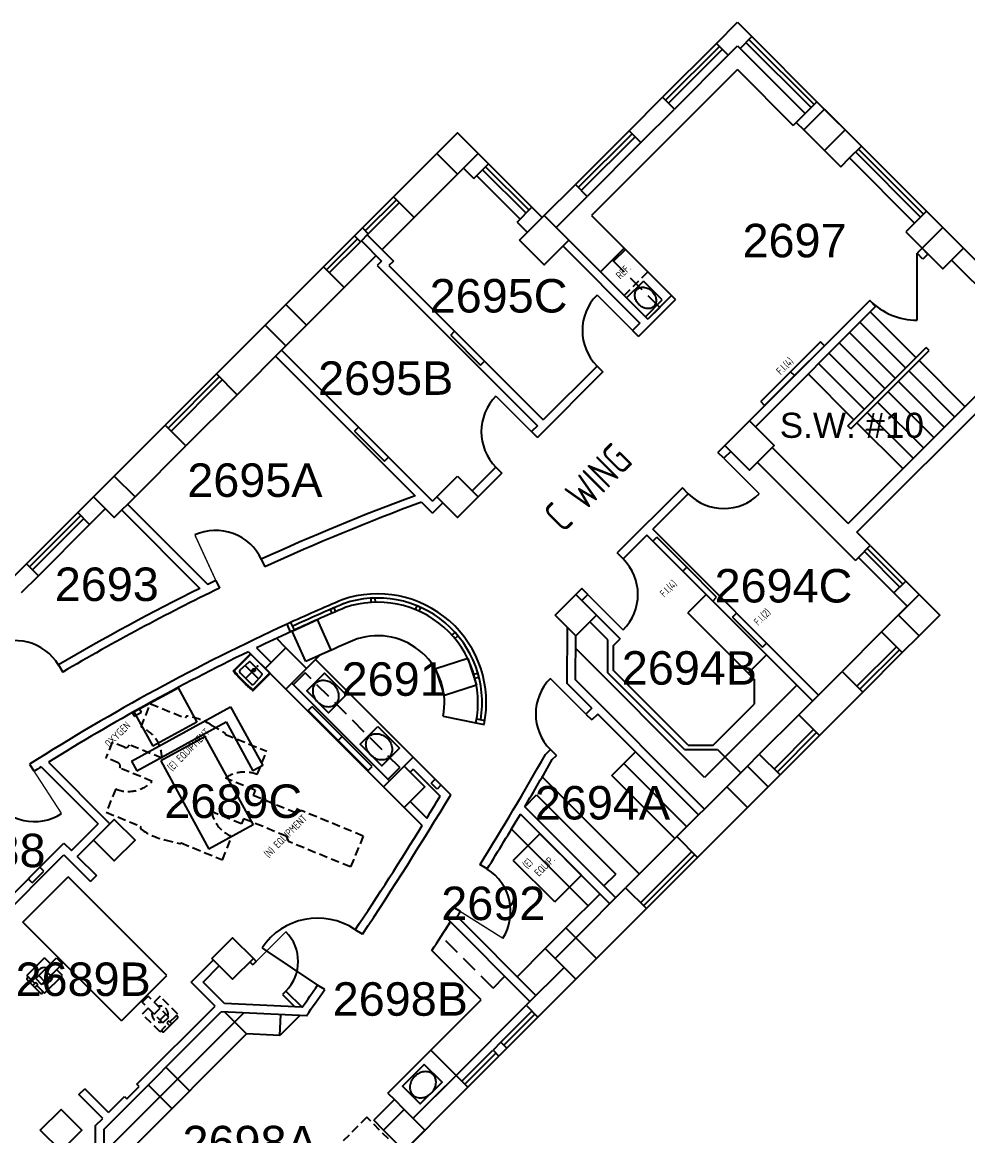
# Model space of a CAD drawing. Header units: inches. Extents: x -3198 to 3293, y 108 to 2903.
# Drawn here: x -1240 to -563, y 2105 to 2903 of the extents above; entities that cross this region are included whole.
import ezdxf
from ezdxf.enums import TextEntityAlignment as Align

# ---------------------------------------------------------------- set-up
doc = ezdxf.new("R2010")
doc.units = ezdxf.units.IN
doc.header["$LTSCALE"] = 96
doc.header["$MEASUREMENT"] = 0
doc.linetypes.add('DASHED8', pattern=[0.09375, 0.0625, -0.03125])
doc.linetypes.add('HIDDEN2', pattern=[0.1875, 0.125, -0.0625])
for name, color, linetype in [('A-ANNO-ROOM', 4, 'CONTINUOUS'), ('A-ANNO-TEXT', 4, 'CONTINUOUS'), ('A-COLS', 5, 'CONTINUOUS'), ('A-DOOR', 2, 'CONTINUOUS'), ('A-FLOR-CASE', 3, 'CONTINUOUS'), ('A-FLOR-CASE-UPPR', 3, 'HIDDEN2'), ('A-FLOR-PFIX', 2, 'CONTINUOUS'), ('A-FLOR-STRS', 2, 'CONTINUOUS'), ('A-GLAZ', 2, 'CONTINUOUS'), ('A-GLAZ-SILL', 1, 'CONTINUOUS'), ('A-WALL-FULL', 6, 'CONTINUOUS'), ('X-EQPM', 1, 'CONTINUOUS'), ('X-EQPM-DASH', 8, 'DASHED8')]:
    doc.layers.add(name, color=color, linetype=linetype)
doc.styles.add('11', font='dim.shx', dxfattribs={"width": 0.85, "height": 11})
doc.styles.add('ARIAL', font='arial.ttf')
doc.styles.add('DIM-MS', font='DIM', dxfattribs={"width": 0.85, "height": 5.5})

# ---------------------------------------------------------------- blocks, each defined once
blk = doc.blocks.new('E-EQUIP-A')
at = {"layer": 'X-EQPM'}
for p, q in [((539.23, 2462.89), (544.2, 2483.31)), ((585.22, 2473.32), (544.2, 2483.31)), ((571.88, 2463.51), (551.54, 2468.46)), ((579.18, 2446.6), (585.66, 2473.21)), ((531.41, 2464.8), (576.58, 2453.8)), ((576.58, 2453.8), (589.83, 2417.13)), ((534.88, 2445.03), (533.68, 2440.13)), ((533.68, 2440.13), (537.82, 2435.31)), ((568.82, 2427.76), (537.82, 2435.31)), ((570.74, 2429.58), (542.88, 2436.37)), ((571.25, 2428.74), (568.82, 2427.76)), ((570.74, 2429.58), (581.64, 2411.66)), ((541.63, 2425.79), (526.64, 2364.26)), ((561.06, 2421.06), (541.63, 2425.79)), ((561.06, 2421.06), (554.26, 2393.14)), ((558.69, 2411.34), (539.26, 2416.08)), ((571.64, 2370.61), (581.64, 2411.66)), ((578.12, 2369.03), (589.83, 2417.13)), ((569.93, 2387.04), (544.02, 2393.35)), ((575.85, 2387.89), (550.23, 2394.12)), ((566.77, 2374.09), (570.45, 2389.2)), ((567.3, 2376.25), (541.39, 2382.56)), ((572.17, 2372.77), (546.55, 2379.01)), ((550.58, 2378.03), (546.07, 2359.53)), ((578.12, 2369.03), (571.64, 2370.61)), ((546.07, 2359.53), (526.64, 2364.26)), ((514.55, 2331.52), (516.44, 2339.3)), ((543.64, 2332.67), (516.44, 2339.3)), ((541.75, 2324.9), (514.55, 2331.52)), ((541.75, 2324.9), (543.64, 2332.67))]:
    blk.add_line(p, q, dxfattribs=at)
for centre, radius, start, end in [((559.72, 2457.84), 21.07, 333.25325, 166.13984), ((561.71, 2465.98), 12.69, 305.32, 207.29876), ((561.71, 2465.98), 10.47, 346.30938, 166.30938), ((559.2, 2459.47), 28.29, 169.15012, 234.7708), ((542.7, 2387.95), 9.74, 21.09851, 311.52025), ((542.7, 2387.95), 5.56, 76.30938, 256.30938)]:
    blk.add_arc(centre, radius, start, end, dxfattribs=at)
at = {"layer": 'X-EQPM-DASH'}
for p, q in [((526.64, 2364.26), (520.33, 2338.35)), ((546.07, 2359.53), (539.76, 2333.62))]:
    blk.add_line(p, q, dxfattribs=at)
blk = doc.blocks.new('E-EQUIP-E')
at = {"layer": 'X-EQPM'}
for p, q in [((880.97, 2535.46), (873.1, 2508.59)), ((880.97, 2535.46), (915.51, 2525.35)), ((915.51, 2525.35), (907.65, 2498.47)), ((854.78, 2511.87), (852.53, 2504.19)), ((854.78, 2511.87), (932.52, 2489.11)), ((907.65, 2498.47), (873.1, 2508.59)), ((852.53, 2504.19), (922.59, 2483.68)), ((869.72, 2497.08), (849.49, 2427.98)), ((904.27, 2486.96), (869.72, 2497.08)), ((904.27, 2486.96), (884.04, 2417.86)), ((922.59, 2483.68), (911.35, 2445.29)), ((932.52, 2489.11), (919.03, 2443.04)), ((919.03, 2443.04), (911.35, 2445.29)), ((884.04, 2417.86), (849.49, 2427.98))]:
    blk.add_line(p, q, dxfattribs=at)
blk = doc.blocks.new('E-EQUIP-BL')
at = {"layer": 'X-EQPM-DASH'}
for p, q in [((854.51, 2531.13), (843.44, 2526.49)), ((858.18, 2522.37), (854.51, 2531.13)), ((876.91, 2524.25), (893.51, 2531.21)), ((893.51, 2531.21), (903.95, 2506.31)), ((847.11, 2517.73), (843.44, 2526.49)), ((845.31, 2514.26), (845.77, 2514.45)), ((855.08, 2490.98), (845.31, 2514.26)), ((861.91, 2521.22), (861.45, 2521.03)), ((871.68, 2497.94), (861.91, 2521.22)), ((904.72, 2506.64), (903.95, 2506.31)), ((832.64, 2505.69), (816.04, 2498.73)), ((816.04, 2498.73), (826.48, 2473.83)), ((913.66, 2489.43), (916.41, 2478.86)), ((915.93, 2477.73), (928.31, 2448.22)), ((826.48, 2473.83), (825.71, 2473.51)), ((831.71, 2455.07), (837.32, 2445.7)), ((902.72, 2434.24), (893.76, 2455.61)), ((838.46, 2445.25), (850.84, 2415.73)), ((878.74, 2424.18), (869.78, 2445.55)), ((911.71, 2441.26), (928.31, 2448.22)), ((902.72, 2434.24), (899.03, 2432.69)), ((911.79, 2402.26), (899.03, 2432.69)), ((850.84, 2415.73), (867.44, 2422.69)), ((882.43, 2425.73), (878.74, 2424.18)), ((895.19, 2395.3), (882.43, 2425.73)), ((895.19, 2395.3), (893.59, 2391.37)), ((911.79, 2402.26), (915.72, 2400.65)), ((934.28, 2356.38), (915.72, 2400.65)), ((912.15, 2347.1), (893.59, 2391.37)), ((934.28, 2356.38), (912.15, 2347.1))]:
    blk.add_line(p, q, dxfattribs=at)
for centre, radius, start, end in [((860.48, 2523.33), 2.5, 202.74736, 292.74736), ((854.77, 2514.97), 24, 314.77167, 22.74736), ((844.81, 2516.76), 2.5, 292.74736, 22.74736), ((905.12, 2505.69), 1, 37.56314, 114.58088), ((866.67, 2478.07), 48.34, 13.59454, 35.72962), ((854.77, 2514.97), 24, 202.74736, 270.72304), ((915.44, 2478.61), 1, 299.09846, 14.59217), ((826.1, 2472.59), 1, 112.74736, 189.76509), ((872.75, 2480.62), 48.34, 189.76509, 211.90018), ((889.57, 2431.98), 24, 22.74736, 79.95019), ((838.18, 2446.21), 1, 210.90254, 286.39626), ((889.57, 2431.98), 24, 145.54453, 202.74736)]:
    blk.add_arc(centre, radius, start, end, dxfattribs=at)

msp = doc.modelspace()

# ---------------------------------------------------------------- linework, layer by layer
at = {"layer": 'A-COLS'}
for points in [[(-680.15, 2825.68), (-665.3, 2840.53), (-650.45, 2825.68), (-665.3, 2810.84), (-680.15, 2825.68)], [(-943.19, 2808.71), (-928.35, 2823.56), (-913.5, 2808.71), (-928.35, 2793.86), (-943.19, 2808.71)], [(-883.8, 2746.49), (-866.12, 2764.17), (-848.44, 2746.49), (-866.12, 2728.81), (-883.8, 2746.49)], [(-595.3, 2740.83), (-580.45, 2755.68), (-565.6, 2740.83), (-580.45, 2725.98), (-595.3, 2740.83)], [(-1066.23, 2685.68), (-1051.38, 2700.53), (-1036.53, 2685.68), (-1051.38, 2670.83), (-1066.23, 2685.68)], [(-736.72, 2599.41), (-719.04, 2617.09), (-701.36, 2599.41), (-719.04, 2581.73), (-736.72, 2599.41)], [(-1189.27, 2562.64), (-1174.42, 2577.49), (-1159.57, 2562.64), (-1174.42, 2547.79), (-1189.27, 2562.64)], [(-858.34, 2477.79), (-843.49, 2492.64), (-828.64, 2477.79), (-843.49, 2462.94), (-858.34, 2477.79)], [(-612.27, 2477.79), (-597.42, 2492.64), (-582.57, 2477.79), (-597.42, 2462.94), (-612.27, 2477.79)], [(-1066.23, 2439.6), (-1051.38, 2454.45), (-1036.53, 2439.6), (-1051.38, 2424.75), (-1066.23, 2439.6)], [(-981.38, 2354.75), (-966.53, 2369.6), (-951.68, 2354.75), (-966.53, 2339.9), (-981.38, 2354.75)], [(-735.31, 2354.75), (-720.46, 2369.6), (-705.61, 2354.75), (-720.46, 2339.9), (-735.31, 2354.75)], [(-1189.27, 2316.57), (-1174.42, 2331.42), (-1159.57, 2316.57), (-1174.42, 2301.72), (-1189.27, 2316.57)], [(-1104.41, 2231.71), (-1089.57, 2246.56), (-1074.72, 2231.71), (-1089.57, 2216.87), (-1104.41, 2231.71)], [(-858.34, 2231.71), (-843.49, 2246.56), (-828.64, 2231.71), (-843.49, 2216.87), (-858.34, 2231.71)], [(-1227.45, 2108.68), (-1212.6, 2123.53), (-1197.75, 2108.68), (-1212.6, 2093.83), (-1227.45, 2108.68)], [(-981.38, 2108.68), (-966.53, 2123.53), (-951.68, 2108.68), (-966.53, 2093.83), (-981.38, 2108.68)]]:
    msp.add_lwpolyline(points, dxfattribs=at)
msp.add_lwpolyline([(-928.35, 2577.49), (-913.5, 2562.64), (-928.35, 2547.79), (-943.19, 2562.64)], close=True, dxfattribs=at)
at = {"layer": 'A-DOOR'}
msp.add_line((-598.86, 2689.27), (-598.86, 2737.27), dxfattribs=at)
for points, const_width in [([(-802.83, 2681.79), (-828.29, 2707.24)], 1), ([(-875.31, 2609.31), (-900.77, 2634.77)], 1), ([(-737.43, 2590.22), (-711.97, 2564.76)], 1), ([(-1101.58, 2502.54), (-1116.63, 2535.25)], 1), ([(-835.01, 2492.64), (-809.55, 2467.18)], 1), ([(-836.27, 2406.93), (-861.73, 2432.38)], 1), ([(-1231.91, 2365.86), (-1212.3, 2335.67)], 1), ([(-926.27, 2265.33), (-895.8, 2246.16)], 1), ([(-1072.59, 2229.59), (-1051.38, 2250.8)], 0.833), ([(-1028.64, 2212.59), (-1068.5, 2239.33)], 1.33)]:
    msp.add_lwpolyline(points, dxfattribs=dict(at, const_width=const_width))
for centre, radius, start, end in [((-802.83, 2681.79), 36, 135, 225), ((-598.86, 2737.27), 48, 225, 270), ((-875.31, 2609.31), 36, 135, 225), ((-737.43, 2590.22), 36, 225, 315), ((-1101.58, 2502.54), 36, 24.6954, 114.6954), ((-835.01, 2492.64), 36, 315, 45), ((-1245.33, 2423.55), 36, 30.68825, 120.68825), ((-836.27, 2406.93), 36, 135, 225), ((-1231.91, 2365.86), 36, 213.01138, 303.01138), ((-926.27, 2265.33), 36, 327.82546, 57.82546), ((-1028.64, 2212.59), 48, 56.14695, 146.14695), ((-1072.59, 2229.59), 30, 315, 45)]:
    msp.add_arc(centre, radius, start, end, dxfattribs=at)
at = {"layer": 'A-FLOR-CASE'}
for p, q in [((-727.53, 2868.82), (-832.18, 2764.17)), ((-727.53, 2868.82), (-687.58, 2828.87)), ((-685.45, 2830.99), (-687.58, 2828.87)), ((-832.18, 2764.17), (-774.9, 2706.89)), ((-808.84, 2740.83), (-825.81, 2723.86)), ((-807.96, 2739.95), (-816.45, 2731.46)), ((-774.9, 2706.89), (-791.87, 2689.92)), ((-750.15, 2492.64), (-763.24, 2479.56)), ((-828.64, 2477.79), (-811.67, 2460.82)), ((-715.67, 2431.99), (-763.24, 2479.56)), ((-820.46, 2460.03), (-833.43, 2473)), ((-1051.38, 2454.45), (-1058.13, 2461.2)), ((-820.46, 2436.37), (-820.46, 2460.03)), ((-816.46, 2456.03), (-811.67, 2460.82)), ((-751.21, 2361.47), (-843.55, 2453.8)), ((-816.46, 2438.03), (-816.46, 2456.03)), ((-1027.1, 2449.04), (-1036.53, 2439.6)), ((-1030.17, 2445.97), (-960.16, 2375.96)), ((-706.83, 2449.31), (-719.91, 2436.23)), ((-765.49, 2381.4), (-820.46, 2436.37)), ((-763.04, 2384.61), (-816.46, 2438.03)), ((-685.1, 2427.58), (-751.21, 2361.47)), ((-715.67, 2431.99), (-715.67, 2413.99)), ((-745.04, 2384.61), (-715.67, 2413.99)), ((-938.68, 2405.39), (-915.17, 2400.55)), ((-817.68, 2362.88), (-800.71, 2379.85)), ((-809.2, 2371.37), (-800.71, 2379.85)), ((-765.49, 2381.4), (-741.83, 2381.4)), ((-763.04, 2384.61), (-745.04, 2384.61)), ((-741.83, 2381.4), (-725.24, 2364.81)), ((-960.16, 2375.96), (-966.53, 2369.6)), ((-809.2, 2371.37), (-763.94, 2326.11)), ((-772.43, 2317.63), (-817.68, 2362.88)), ((-797.88, 2292.17), (-867.57, 2361.86)), ((-880.1, 2340.45), (-871.62, 2348.94)), ((-871.62, 2348.94), (-814.85, 2292.17)), ((-834.65, 2269.54), (-889.78, 2324.68)), ((-823.34, 2283.69), (-814.85, 2292.17)), ((-826.17, 2278.03), (-850.56, 2253.63)), ((-911.37, 2202.02), (-946.75, 2237.39)), ((-865.41, 2238.79), (-885.57, 2218.63)), ((-978.2, 2135.19), (-911.37, 2202.02)), ((-1181.9, 2092.36), (-1081.54, 2192.72)), ((-1095.41, 2193.36), (-1079.67, 2177.62)), ((-1055.79, 2176.51), (-1055.1, 2191.5)), ((-1041.44, 2190.87), (-1055.79, 2176.51)), ((-1157.86, 2099.43), (-1079.67, 2177.62)), ((-1055.79, 2176.51), (-1079.67, 2177.62)), ((-929.41, 2147.92), (-947.44, 2165.95)), ((-1120.45, 2136.83), (-1137.42, 2153.8)), ((-1133.18, 2124.11), (-1150.15, 2141.08)), ((-978.2, 2135.19), (-973.6, 2130.6))]:
    msp.add_line(p, q, dxfattribs=at)
for centre, radius, start, end in [((-400.54, 1056.49), 1527.01, 113.12758, 114.22485), ((-985.69, 2415.06), 48, 348.37103, 107.73911), ((-3133.82, 3673.85), 2616.63, 326.70322, 327.24043)]:
    msp.add_arc(centre, radius, start, end, dxfattribs=at)
at = {"layer": 'A-FLOR-CASE-UPPR'}
for p, q in [((-817.33, 2732.35), (-783.39, 2698.41)), ((-783.39, 2698.41), (-791.87, 2689.92)), ((-1037.59, 2436.42), (-1046.08, 2427.94)), ((-969.71, 2368.54), (-1037.59, 2436.42)), ((-969.71, 2368.54), (-978.2, 2360.05)), ((-940.04, 2247.65), (-933.37, 2257.96)), ((-902.89, 2210.5), (-940.04, 2247.65)), ((-902.89, 2210.5), (-894.4, 2218.99))]:
    msp.add_line(p, q, dxfattribs=at)
at = {"layer": 'A-FLOR-PFIX'}
for p, q in [((-807.08, 2705.12), (-795.06, 2717.14)), ((-781.62, 2703.71), (-795.06, 2717.14)), ((-793.64, 2691.69), (-807.08, 2705.12)), ((-793.64, 2691.69), (-781.62, 2703.71)), ((-1088.82, 2438.09), (-1077.12, 2449.79)), ((-1088.15, 2438.06), (-1076.42, 2449.79)), ((-1084.16, 2438.56), (-1078.02, 2444.05)), ((-1082.97, 2443.94), (-1082.62, 2443.58)), ((-1076.65, 2444.01), (-1068.76, 2436.12)), ((-1076.42, 2449.79), (-1062.98, 2436.35)), ((-1088.97, 2437.76), (-1088.29, 2437.73)), ((-1084.22, 2436.38), (-1076.39, 2428.55)), ((-1080.7, 2441.66), (-1071.11, 2432.07)), ((-1075.18, 2437.59), (-1080.3, 2432.46)), ((-1074.71, 2424.62), (-1062.98, 2436.35)), ((-1062.98, 2435.65), (-1074.68, 2423.95)), ((-1074.21, 2428.61), (-1068.72, 2434.75)), ((-1073.76, 2439.01), (-1072.7, 2440.07)), ((-1082.04, 2430.73), (-1082.43, 2430.34)), ((-1069.18, 2430.15), (-1068.83, 2429.8)), ((-1075.01, 2423.8), (-1075.04, 2424.48)), ((-1039.01, 2420.87), (-1023.45, 2405.31)), ((-985.27, 2367.13), (-1000.82, 2382.68)), ((-952.43, 2124.9), (-936.87, 2140.45))]:
    msp.add_line(p, q, dxfattribs=at)
for points in [[(-799.64, 2711.27, -0.118418), (-797.6, 2712.52, -0.104636), (-794.72, 2712.82, -0.089656), (-791.74, 2711.96, -0.081336), (-788.87, 2709.9, -0.081336), (-786.81, 2707.03, -0.089656), (-785.94, 2704.05, -0.104636), (-786.25, 2701.17, -0.118418), (-787.5, 2699.13, -0.118418), (-789.54, 2697.88, -0.104636), (-792.42, 2697.57, -0.089656), (-795.4, 2698.44, -0.081336), (-798.27, 2700.5, -0.081336), (-800.33, 2703.37, -0.089656), (-801.19, 2706.35, -0.104636), (-800.89, 2709.23, -0.118418)], [(-1074.05, 2437.39, -0.043661), (-1074.21, 2437.33, -0.043661), (-1074.38, 2437.3, -0.043661), (-1074.56, 2437.3, -0.043661), (-1074.73, 2437.33, -0.043661), (-1074.89, 2437.39, -0.043661), (-1075.04, 2437.48, -0.043661), (-1075.18, 2437.59, -0.043661), (-1075.29, 2437.72, -0.043661), (-1075.38, 2437.88, -0.043661), (-1075.44, 2438.04, -0.043661), (-1075.47, 2438.21, -0.043661), (-1075.47, 2438.39, -0.043661), (-1075.44, 2438.56, -0.043661), (-1075.38, 2438.72, -0.043661), (-1075.29, 2438.87, -0.043661), (-1075.18, 2439.01, -0.043661), (-1075.04, 2439.12, -0.043661), (-1074.89, 2439.2, -0.043661), (-1074.73, 2439.26, -0.043661), (-1074.56, 2439.29, -0.043661), (-1074.38, 2439.29, -0.043661), (-1074.21, 2439.26, -0.043661), (-1074.05, 2439.2, -0.043661), (-1073.9, 2439.12, -0.043661), (-1073.76, 2439.01, -0.043661), (-1073.65, 2438.87, -0.043661), (-1073.56, 2438.72, -0.043661), (-1073.51, 2438.56, -0.043661), (-1073.47, 2438.39, -0.043661), (-1073.47, 2438.21, -0.043661), (-1073.51, 2438.04, -0.043661), (-1073.56, 2437.88, -0.043661), (-1073.65, 2437.72, -0.043661), (-1073.76, 2437.59, -0.043661), (-1073.9, 2437.48, -0.043661)], [(-1074.15, 2437.62, -0.043661), (-1074.28, 2437.57, -0.043661), (-1074.41, 2437.55, -0.043661), (-1074.54, 2437.55, -0.043661), (-1074.67, 2437.57, -0.043661), (-1074.79, 2437.62, -0.043661), (-1074.9, 2437.68, -0.043661), (-1075, 2437.77, -0.043661), (-1075.09, 2437.87, -0.043661), (-1075.15, 2437.98, -0.043661), (-1075.2, 2438.1, -0.043661), (-1075.22, 2438.23, -0.043661), (-1075.22, 2438.36, -0.043661), (-1075.2, 2438.49, -0.043661), (-1075.15, 2438.62, -0.043661), (-1075.09, 2438.73, -0.043661), (-1075, 2438.83, -0.043661), (-1074.9, 2438.91, -0.043661), (-1074.79, 2438.98, -0.043661), (-1074.67, 2439.02, -0.043661), (-1074.54, 2439.05, -0.043661), (-1074.41, 2439.05, -0.043661), (-1074.28, 2439.02, -0.043661), (-1074.15, 2438.98, -0.043661), (-1074.04, 2438.91, -0.043661), (-1073.94, 2438.83, -0.043661), (-1073.86, 2438.73, -0.043661), (-1073.79, 2438.62, -0.043661), (-1073.75, 2438.49, -0.043661), (-1073.72, 2438.36, -0.043661), (-1073.72, 2438.23, -0.043661), (-1073.75, 2438.1, -0.043661), (-1073.79, 2437.98, -0.043661), (-1073.86, 2437.87, -0.043661), (-1073.94, 2437.77, -0.043661), (-1074.04, 2437.68, -0.043661)], [(-1015.44, 2414.27, 0.118418), (-1013.76, 2417, 0.104636), (-1013.38, 2420.6, 0.089656), (-1014.42, 2424.18, 0.081336), (-1016.81, 2427.51, 0.081336), (-1020.14, 2429.9, 0.089656), (-1023.71, 2430.94, 0.104636), (-1027.31, 2430.56, 0.118418), (-1030.05, 2428.88, 0.118418), (-1031.73, 2426.14, 0.104636), (-1032.11, 2422.54, 0.089656), (-1031.07, 2418.96, 0.081336), (-1028.68, 2415.64, 0.081336), (-1025.35, 2413.24, 0.089656), (-1021.78, 2412.21, 0.104636), (-1018.17, 2412.59, 0.118418)], [(-991.87, 2390.7, -0.118418), (-989.13, 2392.37, -0.104636), (-985.53, 2392.75, -0.089656), (-981.95, 2391.72, -0.081336), (-978.62, 2389.33, -0.081336), (-976.23, 2386, -0.089656), (-975.2, 2382.42, -0.104636), (-975.58, 2378.82, -0.118418), (-977.25, 2376.08, -0.118418), (-979.99, 2374.41, -0.104636), (-983.59, 2374.02, -0.089656), (-987.17, 2375.06, -0.081336), (-990.5, 2377.45, -0.081336), (-992.89, 2380.78, -0.089656), (-993.92, 2384.36, -0.104636), (-993.54, 2387.96, -0.118418)], [(-945.83, 2148.47, 0.118418), (-948.57, 2150.15, 0.104636), (-952.17, 2150.53, 0.089656), (-955.74, 2149.49, 0.081336), (-959.07, 2147.1, 0.081336), (-961.47, 2143.77, 0.089656), (-962.5, 2140.19, 0.104636), (-962.12, 2136.59, 0.118418), (-960.44, 2133.86, 0.118418), (-957.71, 2132.18, 0.104636), (-954.11, 2131.8, 0.089656), (-950.53, 2132.83, 0.081336), (-947.2, 2135.23, 0.081336), (-944.81, 2138.55, 0.089656), (-943.77, 2142.13, 0.104636), (-944.15, 2145.73, 0.118418)]]:
    msp.add_lwpolyline(points, format="xyb", close=True, dxfattribs=at)
for points in [[(-1076.65, 2444.01, 0.063221), (-1076.88, 2444.19, 0.085725), (-1077.08, 2444.27, 0.040781), (-1077.33, 2444.29, 0.040781), (-1077.58, 2444.28, 0.085725), (-1077.79, 2444.22, 0.063221), (-1078.02, 2444.05)], [(-1076.42, 2449.79, 0.065543), (-1076.53, 2449.88, 0.087946), (-1076.64, 2449.92, 0.043207), (-1076.77, 2449.93, 0.043207), (-1076.9, 2449.92, 0.087946), (-1077, 2449.88, 0.065543), (-1077.12, 2449.79)], [(-1088.82, 2438.09, 0.061553), (-1088.91, 2437.98, 0.084107), (-1088.95, 2437.88, 0.039062), (-1088.96, 2437.76, 0.039062), (-1088.96, 2437.64, 0.084107), (-1088.93, 2437.54, 0.061553), (-1088.86, 2437.42)], [(-1088.86, 2437.42, 0.007949), (-1086.16, 2434.25, 0.014949), (-1084.64, 2432.63, 0.000949), (-1082.39, 2430.37, 0.000949), (-1080.14, 2428.13, 0.014949), (-1078.52, 2426.61, 0.007949), (-1075.35, 2423.91)], [(-1088.15, 2438.06, 0.061745), (-1088.23, 2437.94, 0.084293), (-1088.27, 2437.85, 0.039258), (-1088.29, 2437.73, 0.039258), (-1088.28, 2437.6, 0.084293), (-1088.25, 2437.5, 0.061745), (-1088.18, 2437.38)], [(-1088.18, 2437.38, 0.007567), (-1085.61, 2434.39, 0.014272), (-1084.17, 2432.86, 0.000863), (-1082.04, 2430.73, 0.000863), (-1079.91, 2428.59, 0.014272), (-1078.38, 2427.16, 0.007567), (-1075.39, 2424.59)], [(-1084.16, 2438.56, 0.050866), (-1084.4, 2438.29, 0.073218), (-1084.52, 2438.07, 0.028563), (-1084.63, 2437.7, 0.050866), (-1084.66, 2437.48, 0.050866), (-1084.64, 2437.27, 0.028563), (-1084.55, 2436.89, 0.073218), (-1084.45, 2436.66, 0.050866), (-1084.22, 2436.38)], [(-1068.72, 2434.75, 0.063221), (-1068.55, 2434.98, 0.085725), (-1068.49, 2435.19, 0.040781), (-1068.48, 2435.44, 0.040781), (-1068.5, 2435.69, 0.085725), (-1068.58, 2435.89, 0.063221), (-1068.76, 2436.12)], [(-1062.98, 2435.65, 0.065543), (-1062.89, 2435.77, 0.087946), (-1062.85, 2435.87, 0.043207), (-1062.84, 2436, 0.043207), (-1062.85, 2436.13, 0.087946), (-1062.89, 2436.23, 0.065543), (-1062.98, 2436.35)], [(-1076.39, 2428.55, 0.050866), (-1076.11, 2428.32, 0.073218), (-1075.88, 2428.21, 0.028563), (-1075.5, 2428.12, 0.050866), (-1075.29, 2428.11, 0.050866), (-1075.07, 2428.14, 0.028563), (-1074.7, 2428.25, 0.073218), (-1074.48, 2428.37, 0.050866), (-1074.21, 2428.61)], [(-1075.39, 2424.59, 0.061745), (-1075.27, 2424.51, 0.084293), (-1075.17, 2424.49, 0.039258), (-1075.04, 2424.48, 0.039258), (-1074.92, 2424.5, 0.084293), (-1074.82, 2424.53, 0.061745), (-1074.71, 2424.62)], [(-1075.35, 2423.91, 0.061553), (-1075.23, 2423.84, 0.084107), (-1075.13, 2423.81, 0.039062), (-1075.01, 2423.81, 0.039062), (-1074.89, 2423.82, 0.084107), (-1074.79, 2423.86, 0.061553), (-1074.68, 2423.95)]]:
    msp.add_lwpolyline(points, format="xyb", dxfattribs=at)
for points in [[(-1008.15, 2420.61), (-1023.7, 2436.17), (-1036.43, 2423.44), (-1020.87, 2407.89)], [(-985.52, 2397.99), (-969.96, 2382.43), (-982.69, 2369.7), (-998.25, 2385.26)], [(-952.18, 2155.76), (-967.74, 2140.2), (-955.01, 2127.48), (-939.45, 2143.03)]]:
    msp.add_lwpolyline(points, close=True, dxfattribs=at)
msp.add_point((-1071.64, 2441.13), dxfattribs=at)
at = {"layer": 'A-FLOR-STRS'}
for p, q in [((-599.54, 2662.34), (-632.42, 2695.22)), ((-606.97, 2654.92), (-639.85, 2687.8)), ((-614.39, 2647.49), (-647.27, 2680.37)), ((-621.81, 2640.07), (-654.69, 2672.95)), ((-648.5, 2613.39), (-592.23, 2669.65)), ((-646.37, 2611.27), (-590.11, 2667.53)), ((-590.11, 2667.53), (-592.23, 2669.65)), ((-636.66, 2625.22), (-669.54, 2658.1)), ((-629.24, 2632.64), (-662.12, 2665.52)), ((-597.42, 2660.22), (-564.54, 2627.34)), ((-644.09, 2617.79), (-676.97, 2650.68)), ((-604.84, 2652.8), (-571.96, 2619.92)), ((-612.27, 2645.37), (-579.39, 2612.49)), ((-619.69, 2637.95), (-586.81, 2605.07)), ((-627.12, 2630.52), (-594.24, 2597.64)), ((-634.54, 2623.1), (-601.66, 2590.22)), ((-646.37, 2611.27), (-648.5, 2613.39)), ((-641.97, 2615.67), (-609.09, 2582.79))]:
    msp.add_line(p, q, dxfattribs=at)
at = {"layer": 'A-GLAZ'}
for p, q in [((-719.4, 2890.38), (-672.73, 2843.72)), ((-740.61, 2885.43), (-779.15, 2846.9)), ((-738.49, 2883.31), (-777.02, 2844.78)), ((-721.52, 2888.26), (-674.85, 2841.59)), ((-803.19, 2822.86), (-841.72, 2784.32)), ((-801.07, 2820.73), (-839.6, 2782.2)), ((-643.03, 2809.77), (-596.36, 2763.11)), ((-640.91, 2811.9), (-594.24, 2765.23)), ((-910.31, 2797.05), (-879.2, 2765.93)), ((-908.19, 2799.17), (-877.08, 2768.06)), ((-994.46, 2753.21), (-972.19, 2775.48)), ((-970.06, 2773.36), (-992.34, 2751.08)), ((-1022.39, 2725.28), (-1000.12, 2747.55)), ((-1020.27, 2723.15), (-998, 2745.43)), ((-1135.88, 2611.78), (-1099.11, 2648.55)), ((-1133.76, 2609.66), (-1096.99, 2646.43)), ((-1235.23, 2512.44), (-1198.46, 2549.21)), ((-1233.11, 2510.31), (-1196.34, 2547.08)), ((-636.66, 2523.4), (-611.21, 2497.94)), ((-634.54, 2525.52), (-609.09, 2500.06)), ((-641.97, 2426.88), (-613.68, 2455.16)), ((-611.56, 2453.04), (-639.85, 2424.75)), ((-701.36, 2367.48), (-673.08, 2395.76)), ((-670.96, 2393.64), (-699.24, 2365.36)), ((-668.84, 2391.52), (-697.12, 2363.24)), ((-797.18, 2271.67), (-760.41, 2308.44)), ((-758.29, 2306.31), (-795.06, 2269.54)), ((-897.23, 2171.61), (-874.96, 2193.88)), ((-872.84, 2191.76), (-895.11, 2169.49)), ((-925.22, 2143.73), (-902.94, 2166.01)), ((-900.82, 2163.89), (-923.1, 2141.61))]:
    msp.add_line(p, q, dxfattribs=at)
for centre, radius, start, end in [((-400.54, 1056.49), 1554.01, 113.08815, 114.56221), ((-985.69, 2415.06), 75, 350.66181, 108.89614)]:
    msp.add_arc(centre, radius, start, end, dxfattribs=at)
at = {"layer": 'A-GLAZ-SILL'}
for p, q in [((-717.27, 2892.51), (-670.6, 2845.84)), ((-742.73, 2887.56), (-781.27, 2849.02)), ((-725.76, 2884.02), (-679.09, 2837.35)), ((-734.24, 2879.07), (-772.78, 2840.53)), ((-805.31, 2824.98), (-843.85, 2786.44)), ((-796.82, 2816.49), (-835.36, 2777.95)), ((-638.78, 2814.02), (-592.12, 2767.35)), ((-647.27, 2805.53), (-600.6, 2758.86)), ((-906.07, 2801.29), (-874.96, 2770.18)), ((-914.56, 2792.8), (-883.44, 2761.69)), ((-974.31, 2777.6), (-997.29, 2754.62)), ((-959.46, 2762.75), (-982.44, 2739.77)), ((-1024.51, 2727.4), (-1002.24, 2749.67)), ((-1009.66, 2712.55), (-986.68, 2735.53)), ((-1101.23, 2650.68), (-1138, 2613.91)), ((-1086.38, 2635.83), (-1123.15, 2599.06)), ((-1237.35, 2514.56), (-1200.58, 2551.33)), ((-1228.87, 2506.07), (-1192.1, 2542.84)), ((-632.42, 2527.64), (-606.97, 2502.18)), ((-640.91, 2519.15), (-615.45, 2493.7)), ((-1017, 2483), (-1015.8, 2480.25)), ((-990.2, 2486.92), (-990.3, 2489.92)), ((-987.2, 2487.05), (-987.3, 2490.05)), ((-958.57, 2481.76), (-957.36, 2484.51)), ((-955.82, 2480.57), (-954.6, 2483.32)), ((-1019.76, 2481.79), (-1018.55, 2479.04)), ((-1047.99, 2465.91), (-1050.49, 2471.36)), ((-1045.26, 2467.16), (-1047.76, 2472.61)), ((-932.32, 2463.39), (-930.04, 2465.34)), ((-930.35, 2461.13), (-928.07, 2463.07)), ((-624.29, 2465.77), (-652.57, 2437.48)), ((-637.72, 2422.63), (-609.44, 2450.92)), ((-916.64, 2435.45), (-913.73, 2436.21)), ((-915.85, 2432.55), (-912.95, 2433.31)), ((-914.63, 2403.47), (-908.71, 2402.31)), ((-683.69, 2406.37), (-711.97, 2378.09)), ((-915.17, 2400.55), (-909.29, 2399.34)), ((-771.01, 2319.04), (-807.78, 2282.27)), ((-756.16, 2304.19), (-792.93, 2267.42)), ((-929.41, 2147.92), (-879.2, 2198.13)), ((-893.04, 2167.42), (-870.72, 2189.64)), ((-920.92, 2139.44), (-898.7, 2161.77))]:
    msp.add_line(p, q, dxfattribs=at)
for centre, radius, start, end in [((-985.69, 2415.06), 78, 348.37103, 108.89614), ((-400.54, 1056.49), 1557.01, 113.08167, 114.67282), ((-400.54, 1056.49), 1551.01, 113.09479, 114.67282), ((-975.99, 2385.68), 105.61, 112.84605, 114.4816), ((-985.69, 2415.06), 72, 348.37103, 108.82966), ((-985.69, 2415.06), 75, 91.22687, 93.51896), ((-985.69, 2415.06), 75, 65.51258, 67.80467), ((-985.69, 2415.06), 75, 39.7983, 42.09039), ((-985.69, 2415.06), 75, 14.08401, 16.3761)]:
    msp.add_arc(centre, radius, start, end, dxfattribs=at)
at = {"layer": 'A-WALL-FULL'}
for p, q in [((-742.73, 2887.56), (-727.53, 2902.76)), ((-727.53, 2902.76), (-717.27, 2892.51)), ((-725.76, 2884.02), (-717.27, 2892.51)), ((-734.24, 2879.07), (-742.73, 2887.56)), ((-734.24, 2879.07), (-727.53, 2885.79)), ((-727.53, 2885.79), (-725.76, 2884.02)), ((-805.31, 2824.98), (-781.27, 2849.02)), ((-772.78, 2840.53), (-781.27, 2849.02)), ((-679.09, 2837.35), (-670.6, 2845.84)), ((-670.6, 2845.84), (-638.78, 2814.02)), ((-796.82, 2816.49), (-772.78, 2840.53)), ((-679.09, 2837.35), (-685.45, 2830.99)), ((-685.45, 2830.99), (-680.15, 2825.68)), ((-796.82, 2816.49), (-805.31, 2824.98)), ((-665.3, 2810.84), (-653.63, 2799.17)), ((-647.27, 2805.53), (-638.78, 2814.02)), ((-943.19, 2808.71), (-974.31, 2777.6)), ((-913.5, 2808.71), (-906.07, 2801.29)), ((-653.63, 2799.17), (-647.27, 2805.53)), ((-928.35, 2793.86), (-959.46, 2762.75)), ((-924.1, 2798.11), (-916.68, 2790.68)), ((-916.68, 2790.68), (-906.07, 2801.29)), ((-866.12, 2764.17), (-843.85, 2786.44)), ((-835.36, 2777.95), (-843.85, 2786.44)), ((-959.46, 2762.75), (-974.31, 2777.6)), ((-857.63, 2755.68), (-835.36, 2777.95)), ((-885.57, 2759.57), (-874.96, 2770.18)), ((-874.96, 2770.18), (-867.53, 2762.75)), ((-600.6, 2758.86), (-592.12, 2767.35)), ((-592.12, 2767.35), (-580.45, 2755.68)), ((-1002.24, 2749.67), (-996.58, 2755.33)), ((-996.58, 2755.33), (-992.34, 2751.08)), ((-885.57, 2759.57), (-878.14, 2752.15)), ((-600.6, 2758.86), (-606.97, 2752.5)), ((-1002.24, 2749.67), (-998, 2745.43)), ((-992.34, 2751.08), (-998, 2745.43)), ((-993.05, 2750.38), (-997.29, 2746.13)), ((-997.29, 2746.13), (-982.79, 2731.64)), ((-993.05, 2750.38), (-974.31, 2731.64)), ((-848.44, 2746.49), (-791.87, 2689.92)), ((-606.97, 2752.5), (-595.3, 2740.83)), ((-852.68, 2742.25), (-797.53, 2687.09)), ((-595.3, 2740.83), (-598.86, 2737.27)), ((-591.06, 2736.59), (-595.3, 2740.83)), ((-565.6, 2740.83), (-516.81, 2692.04)), ((-982.79, 2731.64), (-985.97, 2728.46)), ((-974.31, 2731.64), (-977.49, 2728.46)), ((-594.62, 2733.03), (-598.86, 2737.27)), ((-591.06, 2736.59), (-594.62, 2733.03)), ((-525.29, 2683.56), (-574.08, 2732.35)), ((-1101.23, 2650.68), (-1024.51, 2727.4)), ((-1009.66, 2712.55), (-1024.51, 2727.4)), ((-985.97, 2728.46), (-871.07, 2613.55)), ((-977.49, 2728.46), (-866.83, 2617.79)), ((-1009.66, 2712.55), (-1036.53, 2685.68)), ((-774.9, 2706.89), (-791.87, 2689.92)), ((-772.07, 2704.06), (-774.9, 2706.89)), ((-772.07, 2704.06), (-798.59, 2677.55)), ((-632.8, 2703.33), (-719.04, 2617.09)), ((-628.56, 2699.09), (-714.8, 2612.85)), ((-628.56, 2699.09), (-632.8, 2703.33)), ((-797.53, 2687.09), (-802.83, 2681.79)), ((-802.83, 2681.79), (-798.59, 2677.55)), ((-1086.38, 2635.83), (-1051.38, 2670.83)), ((-1054.56, 2667.65), (-946.38, 2559.46)), ((-648.33, 2543.55), (-523.17, 2668.71)), ((-1058.81, 2663.4), (-958.82, 2563.41)), ((-641.97, 2537.18), (-516.81, 2662.34)), ((-1086.38, 2635.83), (-1101.23, 2650.68)), ((-824.05, 2652.09), (-871.07, 2605.07)), ((-828.29, 2656.33), (-866.83, 2617.79)), ((-828.29, 2656.33), (-824.05, 2652.09)), ((-1174.42, 2577.49), (-1138, 2613.91)), ((-1123.15, 2599.06), (-1138, 2613.91)), ((-871.07, 2613.55), (-875.31, 2609.31)), ((-875.31, 2609.31), (-871.07, 2605.07)), ((-1159.57, 2562.64), (-1123.15, 2599.06)), ((-989.86, 2594.46), (-981.38, 2585.98)), ((-736.72, 2599.41), (-741.67, 2594.46)), ((-737.43, 2590.22), (-741.67, 2594.46)), ((-732.48, 2595.17), (-737.43, 2590.22)), ((-648.33, 2543.55), (-702.78, 2598)), ((-643.03, 2517.03), (-713.38, 2587.39)), ((-900.77, 2583.85), (-917.74, 2566.88)), ((-896.53, 2579.61), (-913.5, 2562.64)), ((-900.77, 2583.85), (-896.53, 2579.61)), ((-1200.58, 2551.33), (-1189.27, 2562.64)), ((-943.19, 2562.64), (-946.38, 2559.46)), ((-767.12, 2569), (-813.79, 2522.34)), ((-762.88, 2564.76), (-788.34, 2539.31)), ((-762.88, 2564.76), (-767.12, 2569)), ((-1192.1, 2542.84), (-1180.78, 2554.16)), ((-1164.87, 2557.34), (-1107.28, 2499.75)), ((-954.15, 2558.74), (-946.38, 2550.97)), ((-938.95, 2558.4), (-946.38, 2550.97)), ((-1192.1, 2542.84), (-1200.58, 2551.33)), ((-1169.12, 2553.09), (-1112.97, 2496.95)), ((-669.54, 2420.51), (-788.34, 2539.31)), ((-792.58, 2535.06), (-809.55, 2518.09)), ((-673.79, 2416.27), (-792.58, 2535.06)), ((-632.42, 2527.64), (-641.97, 2537.18)), ((-809.55, 2518.09), (-813.79, 2522.34)), ((-640.91, 2519.15), (-632.42, 2527.64)), ((-1249.37, 2502.54), (-1237.35, 2514.56)), ((-1228.87, 2506.07), (-1237.35, 2514.56)), ((-1069.02, 2517.87), (-1066.5, 2512.42)), ((-643.03, 2517.03), (-640.91, 2519.15)), ((-1240.89, 2494.05), (-1228.87, 2506.07)), ((-1101.58, 2502.53), (-1098.97, 2497.13)), ((-615.45, 2493.7), (-606.97, 2502.18)), ((-597.42, 2492.64), (-606.97, 2502.18)), ((-839.25, 2496.88), (-843.49, 2492.64)), ((-835.01, 2492.64), (-839.25, 2496.88)), ((-835.01, 2492.64), (-839.25, 2488.39)), ((-605.9, 2484.15), (-615.45, 2493.7)), ((-624.29, 2465.77), (-605.9, 2484.15)), ((-849.7, 2428.84), (-849.46, 2468.9)), ((-843.69, 2431.31), (-843.49, 2462.94)), ((-624.29, 2465.77), (-609.44, 2450.92)), ((-609.44, 2450.92), (-597.42, 2462.94)), ((-1078.24, 2451.61), (-1066.23, 2439.6)), ((-1072.52, 2454.38), (-1061.99, 2443.85)), ((-1214.5, 2442.11), (-1211.43, 2436.96)), ((-683.69, 2406.37), (-652.57, 2437.48)), ((-652.57, 2437.48), (-637.72, 2422.63)), ((-1047.14, 2429), (-977.14, 2358.99)), ((-832.03, 2411.17), (-849.7, 2428.84)), ((-751.21, 2338.84), (-843.69, 2431.31)), ((-1051.38, 2424.75), (-981.38, 2354.75)), ((-668.84, 2391.52), (-637.72, 2422.63)), ((-832.03, 2411.17), (-836.27, 2406.93)), ((-836.27, 2406.93), (-832.03, 2402.68)), ((-827.79, 2406.93), (-832.03, 2402.68)), ((-755.46, 2334.6), (-827.79, 2406.93)), ((-683.69, 2406.37), (-668.84, 2391.52)), ((-865.23, 2377.97), (-861.73, 2381.47)), ((-861.73, 2381.47), (-857.48, 2377.23)), ((-1231.91, 2365.86), (-1235.03, 2370.82)), ((-1221.66, 2372.32), (-1177.59, 2328.25)), ((-960.16, 2375.96), (-966.53, 2369.6)), ((-960.16, 2375.96), (-933.22, 2349.02)), ((-860.42, 2374.29), (-857.48, 2377.23)), ((-720.46, 2369.6), (-711.97, 2378.09)), ((-711.97, 2378.09), (-697.12, 2363.24)), ((-1226.87, 2369.05), (-1186.07, 2328.25)), ((-960.16, 2367.48), (-962.29, 2365.36)), ((-960.16, 2367.48), (-940.78, 2348.1)), ((-756.16, 2304.19), (-697.12, 2363.24)), ((-771.01, 2319.04), (-735.31, 2354.75)), ((-966.53, 2339.9), (-953.66, 2327.03)), ((-962.29, 2344.14), (-950.42, 2332.28)), ((-814.85, 2275.2), (-880.1, 2340.45)), ((-819.1, 2270.96), (-883.26, 2335.12)), ((-1205.18, 2309.14), (-1186.07, 2328.25)), ((-1200.93, 2304.9), (-1189.27, 2316.57)), ((-771.01, 2319.04), (-756.16, 2304.19)), ((-1263.5, 2261.43), (-1210.48, 2314.45)), ((-1210.48, 2314.45), (-1205.18, 2309.14)), ((-1286.85, 2229.59), (-1210.48, 2305.96)), ((-1210.48, 2305.96), (-1191.39, 2286.87)), ((-1200.93, 2304.9), (-1187.15, 2291.11)), ((-907.08, 2295.88), (-912.22, 2298.99)), ((-1187.15, 2291.11), (-1191.39, 2286.87)), ((-843.49, 2246.56), (-807.78, 2282.27)), ((-807.78, 2282.27), (-792.93, 2267.42)), ((-926.27, 2265.33), (-931.41, 2268.44)), ((-870.72, 2189.64), (-792.93, 2267.42)), ((-876.37, 2200.96), (-936.27, 2260.85)), ((-872.13, 2205.2), (-928.61, 2261.68)), ((-996.57, 2249.07), (-1001.63, 2252.3)), ((-850.56, 2253.63), (-865.41, 2238.79)), ((-843.49, 2246.56), (-850.56, 2253.63)), ((-858.34, 2231.71), (-865.41, 2238.79)), ((-1119.26, 2214.74), (-1103.35, 2230.65)), ((-1077.19, 2229.24), (-1075.07, 2227.11)), ((-1072.59, 2229.59), (-1075.07, 2227.11)), ((-1074.72, 2231.71), (-1072.59, 2229.59)), ((-1110.78, 2214.74), (-1099.11, 2226.41)), ((-851.98, 2225.35), (-879.2, 2198.13)), ((-1102.12, 2197.6), (-1119.26, 2214.74)), ((-1095.4, 2199.37), (-1110.78, 2214.74)), ((-1023.58, 2209.37), (-1028.64, 2212.59)), ((-1051.38, 2208.38), (-1053.85, 2205.9)), ((-1053.85, 2205.9), (-1044.99, 2197.04)), ((-1051.38, 2208.38), (-1039.8, 2196.8)), ((-1158.15, 2141.56), (-1102.12, 2197.6)), ((-1039.7, 2196.79), (-1095.4, 2199.37)), ((-879.2, 2198.13), (-870.72, 2189.64)), ((-1181.79, 2109.43), (-1097.76, 2193.47)), ((-1036.7, 2190.65), (-1097.76, 2193.47)), ((-897.23, 2171.61), (-902.89, 2165.95)), ((-897.23, 2171.61), (-892.99, 2167.37)), ((-902.89, 2165.95), (-898.65, 2161.71)), ((-893.04, 2167.42), (-898.7, 2161.77)), ((-929.41, 2147.92), (-960.16, 2117.16)), ((-929.41, 2147.92), (-920.92, 2139.44)), ((-1165.4, 2131.13), (-1156.56, 2139.97)), ((-1156.56, 2139.97), (-1158.15, 2141.56)), ((-996.58, 2063.78), (-920.92, 2139.44)), ((-1199.87, 2134.13), (-1195.63, 2138.38)), ((-1182.73, 2116.99), (-1199.87, 2134.13)), ((-1178.48, 2121.23), (-1195.63, 2138.38)), ((-1178.48, 2121.23), (-1166.99, 2132.72)), ((-1166.99, 2132.72), (-1165.4, 2131.13)), ((-973.6, 2130.6), (-988.45, 2115.75)), ((-966.53, 2123.53), (-973.6, 2130.6)), ((-1187.78, 2111.93), (-1182.73, 2116.99)), ((-981.38, 2108.68), (-988.45, 2115.75)), ((-1187.94, 2086.4), (-1187.78, 2111.93)), ((-1181.94, 2086.36), (-1181.79, 2109.43))]:
    msp.add_line(p, q, dxfattribs=at)
for centre, radius, start, end in [((-400.54, 1056.49), 1607.01, 110.32849, 114.58111), ((-400.54, 1056.49), 1601.01, 110.22982, 114.5802), ((-400.54, 1056.49), 1607.01, 115.86421, 116.09049), ((-400.54, 1056.49), 1607.01, 116.31646, 120.43161), ((-400.54, 1056.49), 1601.01, 115.86465, 120.43017), ((-400.54, 1056.49), 1557.01, 114.67282, 122.41231), ((-400.54, 1056.49), 1551.01, 114.67282, 115.67418), ((-400.54, 1056.49), 1551.01, 115.90889, 121.96547), ((-3133.82, 3673.85), 2612.63, 328.24831, 330.26368), ((-3133.82, 3673.85), 2618.63, 329.38953, 330.24608), ((-400.54, 1056.49), 1551.01, 122.19287, 122.41323), ((-3133.82, 3673.85), 2568.63, 326.31089, 328.9507), ((-3133.82, 3673.85), 2562.63, 328.4317, 328.84582), ((-3133.82, 3673.85), 2618.63, 328.24959, 329.25404), ((-3133.82, 3673.85), 2562.63, 326.30813, 328.29382), ((-3133.82, 3673.85), 2612.63, 327.25946, 327.45702), ((-3133.82, 3673.85), 2618.63, 327.3653, 327.46013), ((-3133.82, 3673.85), 2562.63, 324.80328, 325.23451), ((-3133.82, 3673.85), 2568.63, 324.72989, 325.23985)]:
    msp.add_arc(centre, radius, start, end, dxfattribs=at)
at = {"layer": 'X-EQPM'}
for p, q in [((-933.24, 2678.55), (-930.41, 2681.38)), ((-933.24, 2678.55), (-911.76, 2657.07)), ((-908.94, 2659.9), (-930.41, 2681.38)), ((-668.01, 2673.78), (-689.49, 2652.3)), ((-665.18, 2670.95), (-668.01, 2673.78)), ((-686.66, 2649.47), (-665.18, 2670.95)), ((-911.76, 2657.07), (-908.94, 2659.9)), ((-689.49, 2652.3), (-710.97, 2630.82)), ((-686.66, 2649.47), (-689.49, 2652.3)), ((-686.66, 2649.47), (-689.49, 2652.3)), ((-708.14, 2627.99), (-686.66, 2649.47)), ((-708.14, 2627.99), (-710.97, 2630.82)), ((-1002.19, 2609.61), (-999.36, 2612.44)), ((-977.88, 2590.96), (-999.36, 2612.44)), ((-1002.19, 2609.61), (-980.71, 2588.13)), ((-980.71, 2588.13), (-977.88, 2590.96)), ((-788.34, 2530.82), (-785.51, 2533.65)), ((-788.34, 2530.82), (-766.86, 2509.34)), ((-764.03, 2512.17), (-785.51, 2533.65)), ((-766.86, 2509.34), (-764.03, 2512.17)), ((-766.86, 2509.34), (-764.03, 2512.17)), ((-766.86, 2509.34), (-745.38, 2487.86)), ((-742.55, 2490.69), (-764.03, 2512.17)), ((-745.38, 2487.86), (-742.55, 2490.69)), ((-1046.95, 2466.38), (-1028.72, 2474.62)), ((-1018.84, 2452.75), (-1028.72, 2474.62)), ((-731.13, 2476.44), (-728.3, 2479.27)), ((-731.13, 2476.44), (-709.65, 2454.96)), ((-706.82, 2457.79), (-728.3, 2479.27)), ((-1037.06, 2444.51), (-1046.95, 2466.38)), ((-1018.84, 2452.75), (-1037.06, 2444.51)), ((-709.65, 2454.96), (-706.82, 2457.79)), ((-920.97, 2446.69), (-943.8, 2439.29)), ((-920.97, 2446.69), (-914.8, 2427.66)), ((-937.63, 2420.26), (-943.8, 2439.29)), ((-914.8, 2427.66), (-937.63, 2420.26)), ((-1154.83, 2408.28), (-1156.29, 2410.9)), ((-1035.41, 2409.44), (-1032.58, 2412.27)), ((-1011.1, 2390.79), (-1032.58, 2412.27)), ((-1161.53, 2407.98), (-1160.07, 2405.36)), ((-1160.07, 2405.36), (-1154.83, 2408.28)), ((-1035.41, 2409.44), (-1013.93, 2387.96)), ((-1013.93, 2387.96), (-1011.1, 2390.79)), ((-1013.93, 2387.96), (-1011.1, 2390.79)), ((-1013.93, 2387.96), (-992.45, 2366.48)), ((-989.62, 2369.31), (-1011.1, 2390.79)), ((-992.45, 2366.48), (-989.62, 2369.31)), ((-944.43, 2360.23), (-947.26, 2357.4)), ((-943.02, 2353.16), (-947.26, 2357.4)), ((-940.19, 2355.99), (-943.02, 2353.16)), ((-869.23, 2321.09), (-888.32, 2302)), ((-839.53, 2291.39), (-869.23, 2321.09)), ((-858.62, 2272.3), (-888.32, 2302)), ((-1227.72, 2297.2), (-1236.21, 2288.72)), ((-1233.38, 2285.89), (-1224.89, 2294.38)), ((-1224.89, 2294.38), (-1227.72, 2297.2)), ((-858.62, 2272.3), (-839.53, 2291.39)), ((-1239.91, 2257.61), (-1207.39, 2290.14)), ((-1233.38, 2285.89), (-1236.21, 2288.72)), ((-1136.68, 2219.43), (-1207.39, 2290.14)), ((-1169.2, 2186.9), (-1239.91, 2257.61)), ((-1237.11, 2219.45), (-1224.38, 2232.18)), ((-1230.75, 2217.33), (-1215.9, 2232.18)), ((-1226.51, 2213.09), (-1211.66, 2227.94)), ((-1220.14, 2227.94), (-1224.38, 2232.18)), ((-1215.9, 2232.18), (-1211.66, 2227.94)), ((-1214.66, 2232.36), (-1215.37, 2231.65)), ((-1214.66, 2232.36), (-1211.48, 2229.18)), ((-1211.48, 2229.18), (-1212.19, 2228.47)), ((-1237.11, 2219.45), (-1231.45, 2213.8)), ((-1228.63, 2219.45), (-1224.38, 2215.21)), ((-1224.38, 2223.7), (-1220.14, 2219.45)), ((-1224.38, 2206.73), (-1211.66, 2219.45)), ((-1211.66, 2219.45), (-1215.9, 2223.7)), ((-1169.2, 2186.9), (-1136.68, 2219.43)), ((-1236.95, 2216.46), (-1227.38, 2206.89)), ((-1230.71, 2214.54), (-1232.87, 2212.38)), ((-1229.3, 2213.12), (-1231.45, 2210.97)), ((-1230.75, 2217.33), (-1226.51, 2213.09)), ((-1229.3, 2213.12), (-1230.71, 2214.54)), ((-1230.04, 2212.38), (-1224.38, 2206.73))]:
    msp.add_line(p, q, dxfattribs=at)
for centre, radius, start, end in [((-1224.38, 2219.45), 5.78, 76.2781, 193.7219), ((-1224.38, 2219.45), 5.78, 256.2781, 13.7219), ((-1236.24, 2217.17), 1, 135, 225), ((-1236.24, 2217.17), 1, 45, 135), ((-1226.67, 2207.6), 1, 225, 315), ((-1226.67, 2207.6), 1, 315, 45)]:
    msp.add_arc(centre, radius, start, end, dxfattribs=at)
at = {"layer": 'X-EQPM-DASH'}
for p, q in [((-825.81, 2723.86), (-808.84, 2740.83)), ((-791.87, 2723.86), (-808.84, 2740.83)), ((-808.84, 2706.89), (-825.81, 2723.86)), ((-808.84, 2706.89), (-791.87, 2723.86)), ((-1154.53, 2201.57), (-1151.35, 2204.76)), ((-1154.35, 2200.34), (-1150.11, 2204.58)), ((-1151.35, 2204.76), (-1150.64, 2204.05)), ((-1135.26, 2189.73), (-1150.11, 2204.58)), ((-1141.63, 2204.58), (-1145.87, 2200.34)), ((-1128.9, 2191.85), (-1141.63, 2204.58)), ((-1154.53, 2201.57), (-1153.82, 2200.87)), ((-1139.5, 2185.49), (-1154.35, 2200.34)), ((-1150.11, 2196.09), (-1154.35, 2191.85)), ((-1145.87, 2191.85), (-1141.63, 2196.09)), ((-1141.63, 2179.12), (-1154.35, 2191.85)), ((-1141.63, 2187.61), (-1137.38, 2191.85)), ((-1139.5, 2185.49), (-1135.26, 2189.73)), ((-1135.3, 2186.94), (-1136.71, 2185.52)), ((-1135.3, 2186.94), (-1133.14, 2184.78)), ((-1134.56, 2186.19), (-1128.9, 2191.85)), ((-1133.14, 2184.78), (-1129.06, 2188.86)), ((-1141.63, 2179.12), (-1135.97, 2184.78)), ((-1134.56, 2183.37), (-1138.63, 2179.29)), ((-1136.71, 2185.52), (-1134.56, 2183.37)), ((-1133.14, 2184.78), (-1134.56, 2183.37)), ((-993.4, 2117.87), (-1023.8, 2087.46)), ((-977.84, 2102.31), (-993.4, 2117.87))]:
    msp.add_line(p, q, dxfattribs=at)
for centre, radius, start, end in [((-1141.63, 2191.85), 5.78, 346.2781, 103.7219), ((-1141.63, 2191.85), 5.78, 166.2781, 283.7219), ((-1129.77, 2189.56), 1, 45, 135), ((-1129.77, 2189.56), 1, 315, 45), ((-1139.34, 2180), 1, 135, 225), ((-1139.34, 2180), 1, 225, 315)]:
    msp.add_arc(centre, radius, start, end, dxfattribs=at)

# ---------------------------------------------------------------- block references
at = {"layer": 'X-EQPM', "rotation": 45.00000000000082}
for name in ['E-EQUIP-BL', 'E-EQUIP-E', 'E-EQUIP-A']:
    msp.add_blockref(name, (9.61, -7.36), dxfattribs=at)

# ---------------------------------------------------------------- texts
at = {"layer": 'A-ANNO-ROOM', "style": 'ARIAL'}
for s, height, p in [('2697', 24, (-686.7, 2734.28)), ('2695C', 24, (-898.9, 2694.71)), ('2695B', 24, (-979.83, 2635.69)), ('S.W. #10', 18, (-645.59, 2604.88)), ('2695A', 24, (-1073.61, 2562.56)), ('2693', 24, (-1179.78, 2487.92)), ('2694C', 24, (-694.64, 2486.86)), ('2694B', 24, (-762.08, 2427.96)), ('2691', 24, (-974.11, 2419.98)), ('2689C', 24, (-1089.09, 2332.43)), ('2694A', 24, (-824.41, 2331.31)), ('2688', 24, (-1261, 2297.13)), ('2692', 24, (-902.69, 2259.19)), ('2689B', 24, (-1196.75, 2204.82)), ('2698B', 24, (-969.36, 2190.65)), ('2698A', 24, (-1077.04, 2087.73))]:
    msp.add_text(s, height=height, dxfattribs=at).set_placement(p, align=Align.CENTER)
at = {"layer": 'A-ANNO-TEXT', "style": '11', "width": 0.85}
msp.add_text('C WING', height=22, rotation=45, dxfattribs=at).set_placement((-827.12, 2561.71), align=Align.CENTER)
at = {"layer": 'X-EQPM', "style": 'DIM-MS', "width": 0.85}
for s, p in [('REF.', (-811.48, 2718.17)), ('F.I.(4)', (-696.53, 2649.59)), ('F.I.(4)', (-780.03, 2490.12)), ('F.I.(2)', (-712.64, 2469.85)), ('OXYGEN', (-1177.91, 2382.58)), ('(E) EQUIPMENT', (-1133.05, 2365.56)), ('(N) EQUIPMENT', (-1063.79, 2303.46)), ('(E) ', (-878.26, 2295.58)), ('EQUIP.', (-869.96, 2290.08))]:
    msp.add_text(s, height=5.5, rotation=45, dxfattribs=at).set_placement(p)

doc.saveas('drawing.dxf')
